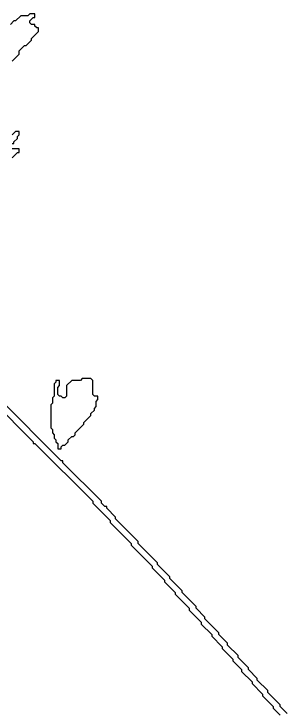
# Model space of a CAD drawing. Header units: metres. Extents: x 0 to 100, y 0 to 128.
# Drawn here: x 32.33 to 36.23, y 105.7 to 115.62 of the extents above; entities that cross this region are included whole.
import ezdxf

# ---------------------------------------------------------------- set-up
doc = ezdxf.new("R2010")
doc.units = ezdxf.units.M

msp = doc.modelspace()

# ---------------------------------------------------------------- linework, layer by layer
for points in [[(32.3, 114.95), (32.4, 115.05), (32.4, 115.1), (32.475, 115.175), (32.5, 115.175), (32.575, 115.25), (32.575, 115.275), (32.675, 115.375), (32.675, 115.425), (32.65, 115.425), (32.625, 115.45), (32.625, 115.475), (32.575, 115.475), (32.55, 115.5), (32.55, 115.525), (32.6, 115.575), (32.625, 115.575), (32.625, 115.625), (32.55, 115.625), (32.525, 115.6), (32.425, 115.6), (32.35, 115.525), (32.325, 115.525), (32.275, 115.475)], [(32.3, 113.775), (32.325, 113.775), (32.325, 113.8), (32.375, 113.85), (32.375, 113.875), (32.4, 113.9), (32.4, 113.95), (32.35, 113.95), (32.3, 113.9)], [(32.3, 113.575), (32.375, 113.65), (32.4, 113.65), (32.4, 113.7), (32.3, 113.7)], [(32.025, 110.1), (32.6, 109.525), (32.6, 109.5), (32.625, 109.5), (33.45, 108.675), (33.45, 108.65), (33.7, 108.4), (33.7, 108.375), (34, 108.075), (34, 108.05), (34.3, 107.75), (34.3, 107.725), (34.475, 107.55), (34.475, 107.525), (34.625, 107.375), (34.625, 107.35), (34.825, 107.15), (34.825, 107.125), (35, 106.95), (35, 106.925), (35.15, 106.775), (35.15, 106.75), (35.3, 106.6), (35.3, 106.575), (35.45, 106.425), (35.45, 106.4), (35.575, 106.275), (35.575, 106.25), (35.725, 106.1), (35.725, 106.075), (35.875, 105.925), (35.875, 105.9), (36.025, 105.75), (36.025, 105.725), (36.125, 105.625)], [(36.225, 105.65), (36.125, 105.75), (36.125, 105.775), (35.95, 105.95), (35.95, 105.975), (35.8, 106.125), (35.8, 106.15), (35.675, 106.275), (35.675, 106.3), (35.525, 106.45), (35.525, 106.475), (35.375, 106.625), (35.375, 106.65), (35.25, 106.775), (35.25, 106.8), (35.05, 107), (35.05, 107.025), (34.925, 107.15), (34.925, 107.175), (34.725, 107.375), (34.725, 107.4), (34.55, 107.575), (34.55, 107.6), (34.375, 107.775), (34.375, 107.8), (34.1, 108.075), (34.1, 108.1), (33.775, 108.425), (33.775, 108.45), (33.65, 108.575), (33.65, 108.6), (33.625, 108.6), (33.575, 108.65), (33.575, 108.675), (33.025, 109.225), (33.025, 109.25), (33, 109.25), (32.1, 110.15)]]:
    msp.add_lwpolyline(points)
msp.add_lwpolyline([(33.3, 110.425), (33.275, 110.4), (33.15, 110.4), (33.075, 110.325), (33.075, 110.175), (33.05, 110.15), (33.025, 110.15), (33, 110.175), (32.975, 110.175), (32.95, 110.2), (32.95, 110.3), (32.975, 110.325), (32.975, 110.4), (32.925, 110.4), (32.925, 110.375), (32.9, 110.35), (32.9, 110.175), (32.875, 110.15), (32.875, 110.075), (32.85, 110.05), (32.85, 109.725), (32.875, 109.7), (32.875, 109.65), (32.9, 109.625), (32.9, 109.575), (32.925, 109.55), (32.925, 109.525), (32.95, 109.5), (32.95, 109.425), (33, 109.425), (33, 109.45), (33.025, 109.475), (33.05, 109.475), (33.1, 109.525), (33.1, 109.55), (33.15, 109.6), (33.175, 109.6), (33.2, 109.625), (33.2, 109.65), (33.325, 109.775), (33.325, 109.8), (33.425, 109.9), (33.425, 109.925), (33.475, 109.975), (33.475, 110), (33.5, 110.025), (33.5, 110.1), (33.525, 110.125), (33.525, 110.175), (33.475, 110.175), (33.45, 110.2), (33.45, 110.4), (33.425, 110.425)], close=True)

doc.saveas('drawing.dxf')
